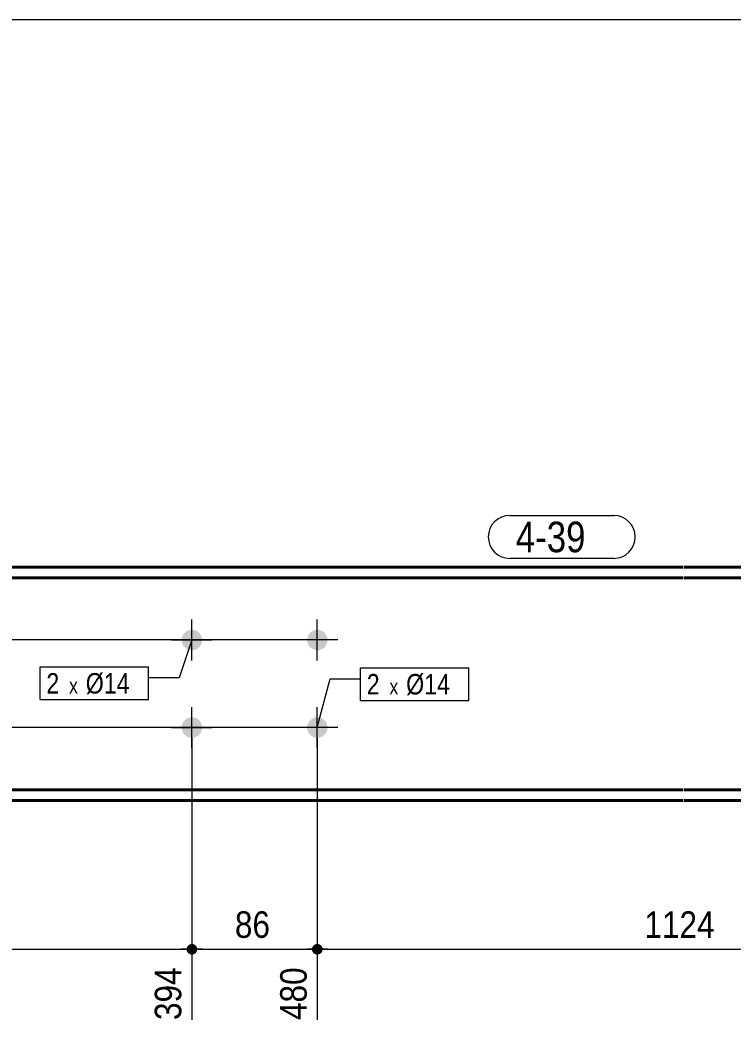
# Model space of a CAD drawing. Header units: millimetres. Extents: x 2 to 287, y 5 to 195.
# Drawn here: x 74.8 to 144.7, y 97.1 to 195 of the extents above; entities that cross this region are included whole.
import ezdxf

# ---------------------------------------------------------------- set-up
doc = ezdxf.new("R2010")
doc.units = ezdxf.units.MM
for name, color, linetype, lineweight in [('Boulon', 7, 'Continuous', 0), ('Cotation', 7, 'Continuous', 0), ('Désignation boulon', 3, 'Continuous', 0), ('Feuille dessin', 5, 'Continuous', 0), ('Piece', 2, 'Continuous', 0), ('Repère pièce', 3, 'Continuous', 0)]:
    doc.layers.add(name, color=color, linetype=linetype, lineweight=lineweight)
doc.styles.add('ARIAL', font='ARIAL.TTF')
doc.styles.add('COMIC_SANS_MS', font='COMIC.TTF')

# ---------------------------------------------------------------- blocks, each defined once
blk = doc.blocks.new('*A1')
at = {"layer": 'Boulon'}
for points in [[(92.689, 134.263), (92.688, 134.239), (92.687, 134.214), (92.685, 134.19), (92.682, 134.165), (92.679, 134.141), (92.675, 134.117), (92.67, 134.093), (92.665, 134.069), (92.659, 134.045), (92.653, 134.021), (92.646, 133.998), (92.639, 133.974), (92.631, 133.951), (92.622, 133.928), (92.613, 133.905), (92.604, 133.883), (92.593, 133.86), (92.583, 133.838), (92.571, 133.817), (92.56, 133.795), (92.547, 133.774), (92.534, 133.753), (92.521, 133.732), (92.507, 133.712), (92.493, 133.692), (92.478, 133.673), (92.462, 133.654), (92.447, 133.635), (92.43, 133.616), (92.414, 133.598), (92.397, 133.581), (92.379, 133.564), (92.361, 133.547), (92.343, 133.531), (92.324, 133.515), (92.305, 133.5), (92.285, 133.485), (92.265, 133.47), (92.245, 133.456), (92.224, 133.443), (92.204, 133.43), (92.182, 133.418), (92.161, 133.406), (92.139, 133.395), (92.117, 133.384), (92.095, 133.374), (92.072, 133.364), (92.049, 133.355), (92.026, 133.346), (92.003, 133.338), (91.98, 133.331), (91.956, 133.324), (91.932, 133.318), (91.909, 133.312), (91.885, 133.307), (91.86, 133.303), (91.836, 133.299), (91.812, 133.295), (91.787, 133.293), (91.763, 133.291), (91.739, 133.289), (91.714, 133.288), (91.689, 133.288), (91.665, 133.288), (91.64, 133.289), (91.616, 133.291), (91.591, 133.293), (91.567, 133.295), (91.543, 133.299), (91.519, 133.303), (91.494, 133.307), (91.47, 133.312), (91.446, 133.318), (91.423, 133.324), (91.399, 133.331), (91.376, 133.338), (91.353, 133.346), (91.33, 133.355), (91.307, 133.364), (91.284, 133.374), (91.262, 133.384), (91.24, 133.395), (91.218, 133.406), (91.197, 133.418), (91.175, 133.43), (91.154, 133.443), (91.134, 133.456), (91.114, 133.47), (91.094, 133.485), (91.074, 133.5), (91.055, 133.515), (91.036, 133.531), (91.018, 133.547), (91, 133.564), (90.982, 133.581), (90.965, 133.598), (90.949, 133.616), (90.932, 133.635), (90.916, 133.654), (90.901, 133.673), (90.886, 133.692), (90.872, 133.712), (90.858, 133.732), (90.845, 133.753), (90.832, 133.774), (90.819, 133.795), (90.808, 133.817), (90.796, 133.838), (90.785, 133.86), (90.775, 133.883), (90.766, 133.905), (90.756, 133.928), (90.748, 133.951), (90.74, 133.974), (90.733, 133.998), (90.726, 134.021), (90.719, 134.045), (90.714, 134.069), (90.709, 134.093), (90.704, 134.117), (90.7, 134.141), (90.697, 134.165), (90.694, 134.19), (90.692, 134.214), (90.691, 134.239), (90.69, 134.263), (90.689, 134.288), (90.69, 134.312), (90.691, 134.337), (90.692, 134.361), (90.694, 134.386), (90.697, 134.41), (90.7, 134.435), (90.704, 134.459), (90.709, 134.483), (90.714, 134.507), (90.719, 134.531), (90.726, 134.555), (90.733, 134.578), (90.74, 134.602), (90.748, 134.625), (90.756, 134.648), (90.766, 134.671), (90.775, 134.693), (90.785, 134.715), (90.796, 134.738), (90.808, 134.759), (90.819, 134.781), (90.832, 134.802), (90.845, 134.823), (90.858, 134.843), (90.872, 134.864), (90.886, 134.884), (90.901, 134.903), (90.916, 134.922), (90.932, 134.941), (90.949, 134.959), (90.965, 134.977), (90.982, 134.995), (91, 135.012), (91.018, 135.029), (91.036, 135.045), (91.055, 135.061), (91.074, 135.076), (91.094, 135.091), (91.114, 135.105), (91.134, 135.119), (91.154, 135.133), (91.175, 135.146), (91.197, 135.158), (91.218, 135.17), (91.24, 135.181), (91.262, 135.192), (91.284, 135.202), (91.307, 135.212), (91.33, 135.221), (91.353, 135.229), (91.376, 135.237), (91.399, 135.245), (91.423, 135.252), (91.446, 135.258), (91.47, 135.264), (91.494, 135.269), (91.519, 135.273), (91.543, 135.277), (91.567, 135.28), (91.591, 135.283), (91.616, 135.285), (91.64, 135.287), (91.665, 135.288), (91.689, 135.288), (91.714, 135.288), (91.739, 135.287), (91.763, 135.285), (91.787, 135.283), (91.812, 135.28), (91.836, 135.277), (91.86, 135.273), (91.885, 135.269), (91.909, 135.264), (91.932, 135.258), (91.956, 135.252), (91.98, 135.245), (92.003, 135.237), (92.026, 135.229), (92.049, 135.221), (92.072, 135.212), (92.095, 135.202), (92.117, 135.192), (92.139, 135.181), (92.161, 135.17), (92.182, 135.158), (92.204, 135.146), (92.224, 135.133), (92.245, 135.119), (92.265, 135.105), (92.285, 135.091), (92.305, 135.076), (92.324, 135.061), (92.343, 135.045), (92.361, 135.029), (92.379, 135.012), (92.397, 134.995), (92.414, 134.977), (92.43, 134.959), (92.447, 134.941), (92.462, 134.922), (92.478, 134.903), (92.493, 134.884), (92.507, 134.864), (92.521, 134.843), (92.534, 134.823), (92.547, 134.802), (92.56, 134.781), (92.571, 134.759), (92.583, 134.738), (92.593, 134.715), (92.604, 134.693), (92.613, 134.671), (92.622, 134.648), (92.631, 134.625), (92.639, 134.602), (92.646, 134.578), (92.653, 134.555), (92.659, 134.531), (92.665, 134.507), (92.67, 134.483), (92.675, 134.459), (92.679, 134.435), (92.682, 134.41), (92.685, 134.386), (92.687, 134.361), (92.688, 134.337), (92.689, 134.312), (92.689, 134.288)], [(92.689, 125.692), (92.688, 125.667), (92.687, 125.643), (92.685, 125.618), (92.682, 125.594), (92.679, 125.57), (92.675, 125.546), (92.67, 125.521), (92.665, 125.497), (92.659, 125.473), (92.653, 125.45), (92.646, 125.426), (92.639, 125.403), (92.631, 125.38), (92.622, 125.357), (92.613, 125.334), (92.604, 125.311), (92.593, 125.289), (92.583, 125.267), (92.571, 125.245), (92.56, 125.224), (92.547, 125.202), (92.534, 125.181), (92.521, 125.161), (92.507, 125.141), (92.493, 125.121), (92.478, 125.101), (92.462, 125.082), (92.447, 125.063), (92.43, 125.045), (92.414, 125.027), (92.397, 125.009), (92.379, 124.992), (92.361, 124.976), (92.343, 124.959), (92.324, 124.943), (92.305, 124.928), (92.285, 124.913), (92.265, 124.899), (92.245, 124.885), (92.224, 124.872), (92.204, 124.859), (92.182, 124.846), (92.161, 124.835), (92.139, 124.823), (92.117, 124.812), (92.095, 124.802), (92.072, 124.793), (92.049, 124.783), (92.026, 124.775), (92.003, 124.767), (91.98, 124.76), (91.956, 124.753), (91.932, 124.746), (91.909, 124.741), (91.885, 124.736), (91.86, 124.731), (91.836, 124.727), (91.812, 124.724), (91.787, 124.721), (91.763, 124.719), (91.739, 124.718), (91.714, 124.717), (91.689, 124.716), (91.665, 124.717), (91.64, 124.718), (91.616, 124.719), (91.591, 124.721), (91.567, 124.724), (91.543, 124.727), (91.519, 124.731), (91.494, 124.736), (91.47, 124.741), (91.446, 124.746), (91.423, 124.753), (91.399, 124.76), (91.376, 124.767), (91.353, 124.775), (91.33, 124.783), (91.307, 124.793), (91.284, 124.802), (91.262, 124.812), (91.24, 124.823), (91.218, 124.835), (91.197, 124.846), (91.175, 124.859), (91.154, 124.872), (91.134, 124.885), (91.114, 124.899), (91.094, 124.913), (91.074, 124.928), (91.055, 124.943), (91.036, 124.959), (91.018, 124.976), (91, 124.992), (90.982, 125.009), (90.965, 125.027), (90.949, 125.045), (90.932, 125.063), (90.916, 125.082), (90.901, 125.101), (90.886, 125.121), (90.872, 125.141), (90.858, 125.161), (90.845, 125.181), (90.832, 125.202), (90.819, 125.224), (90.808, 125.245), (90.796, 125.267), (90.785, 125.289), (90.775, 125.311), (90.766, 125.334), (90.756, 125.357), (90.748, 125.38), (90.74, 125.403), (90.733, 125.426), (90.726, 125.45), (90.719, 125.473), (90.714, 125.497), (90.709, 125.521), (90.704, 125.546), (90.7, 125.57), (90.697, 125.594), (90.694, 125.618), (90.692, 125.643), (90.691, 125.667), (90.69, 125.692), (90.689, 125.716), (90.69, 125.741), (90.691, 125.766), (90.692, 125.79), (90.694, 125.814), (90.697, 125.839), (90.7, 125.863), (90.704, 125.887), (90.709, 125.912), (90.714, 125.936), (90.719, 125.959), (90.726, 125.983), (90.733, 126.007), (90.74, 126.03), (90.748, 126.053), (90.756, 126.076), (90.766, 126.099), (90.775, 126.122), (90.785, 126.144), (90.796, 126.166), (90.808, 126.188), (90.819, 126.209), (90.832, 126.231), (90.845, 126.251), (90.858, 126.272), (90.872, 126.292), (90.886, 126.312), (90.901, 126.332), (90.916, 126.351), (90.932, 126.37), (90.949, 126.388), (90.965, 126.406), (90.982, 126.424), (91, 126.441), (91.018, 126.457), (91.036, 126.474), (91.055, 126.489), (91.074, 126.505), (91.094, 126.52), (91.114, 126.534), (91.134, 126.548), (91.154, 126.561), (91.175, 126.574), (91.197, 126.587), (91.218, 126.598), (91.24, 126.61), (91.262, 126.62), (91.284, 126.631), (91.307, 126.64), (91.33, 126.649), (91.353, 126.658), (91.376, 126.666), (91.399, 126.673), (91.423, 126.68), (91.446, 126.687), (91.47, 126.692), (91.494, 126.697), (91.519, 126.702), (91.543, 126.706), (91.567, 126.709), (91.591, 126.712), (91.616, 126.714), (91.64, 126.715), (91.665, 126.716), (91.689, 126.716), (91.714, 126.716), (91.739, 126.715), (91.763, 126.714), (91.787, 126.712), (91.812, 126.709), (91.836, 126.706), (91.86, 126.702), (91.885, 126.697), (91.909, 126.692), (91.932, 126.687), (91.956, 126.68), (91.98, 126.673), (92.003, 126.666), (92.026, 126.658), (92.049, 126.649), (92.072, 126.64), (92.095, 126.631), (92.117, 126.62), (92.139, 126.61), (92.161, 126.598), (92.182, 126.587), (92.204, 126.574), (92.224, 126.561), (92.245, 126.548), (92.265, 126.534), (92.285, 126.52), (92.305, 126.505), (92.324, 126.489), (92.343, 126.474), (92.361, 126.457), (92.379, 126.441), (92.397, 126.424), (92.414, 126.406), (92.43, 126.388), (92.447, 126.37), (92.462, 126.351), (92.478, 126.332), (92.493, 126.312), (92.507, 126.292), (92.521, 126.272), (92.534, 126.251), (92.547, 126.231), (92.56, 126.209), (92.571, 126.188), (92.583, 126.166), (92.593, 126.144), (92.604, 126.122), (92.613, 126.099), (92.622, 126.076), (92.631, 126.053), (92.639, 126.03), (92.646, 126.007), (92.653, 125.983), (92.659, 125.959), (92.665, 125.936), (92.67, 125.912), (92.675, 125.887), (92.679, 125.863), (92.682, 125.839), (92.685, 125.814), (92.687, 125.79), (92.688, 125.766), (92.689, 125.741), (92.689, 125.716)]]:
    blk.add_hatch(color=256, dxfattribs=at).paths.add_polyline_path(points, flags=17)
at = {"layer": 'Boulon', "linetype": 'Continuous', "lineweight": 0}
for p, q in [((91.689, 132.288), (91.689, 136.288)), ((89.689, 134.288), (93.689, 134.288)), ((91.689, 123.716), (91.689, 127.716)), ((89.689, 125.716), (93.689, 125.716))]:
    blk.add_line(p, q, dxfattribs=at)
blk = doc.blocks.new('*A2')
at = {"layer": 'Boulon'}
for points in [[(104.975, 134.263), (104.974, 134.239), (104.972, 134.214), (104.97, 134.19), (104.968, 134.165), (104.964, 134.141), (104.96, 134.117), (104.956, 134.093), (104.951, 134.069), (104.945, 134.045), (104.939, 134.021), (104.932, 133.998), (104.925, 133.974), (104.917, 133.951), (104.908, 133.928), (104.899, 133.905), (104.889, 133.883), (104.879, 133.86), (104.868, 133.838), (104.857, 133.817), (104.845, 133.795), (104.833, 133.774), (104.82, 133.753), (104.807, 133.732), (104.793, 133.712), (104.778, 133.692), (104.764, 133.673), (104.748, 133.654), (104.732, 133.635), (104.716, 133.616), (104.699, 133.598), (104.682, 133.581), (104.665, 133.564), (104.647, 133.547), (104.628, 133.531), (104.61, 133.515), (104.59, 133.5), (104.571, 133.485), (104.551, 133.47), (104.531, 133.456), (104.51, 133.443), (104.489, 133.43), (104.468, 133.418), (104.447, 133.406), (104.425, 133.395), (104.403, 133.384), (104.38, 133.374), (104.358, 133.364), (104.335, 133.355), (104.312, 133.346), (104.289, 133.338), (104.265, 133.331), (104.242, 133.324), (104.218, 133.318), (104.194, 133.312), (104.17, 133.307), (104.146, 133.303), (104.122, 133.299), (104.098, 133.295), (104.073, 133.293), (104.049, 133.291), (104.024, 133.289), (104, 133.288), (103.975, 133.288), (103.951, 133.288), (103.926, 133.289), (103.902, 133.291), (103.877, 133.293), (103.853, 133.295), (103.828, 133.299), (103.804, 133.303), (103.78, 133.307), (103.756, 133.312), (103.732, 133.318), (103.708, 133.324), (103.685, 133.331), (103.661, 133.338), (103.638, 133.346), (103.615, 133.355), (103.592, 133.364), (103.57, 133.374), (103.548, 133.384), (103.526, 133.395), (103.504, 133.406), (103.482, 133.418), (103.461, 133.43), (103.44, 133.443), (103.42, 133.456), (103.399, 133.47), (103.379, 133.485), (103.36, 133.5), (103.341, 133.515), (103.322, 133.531), (103.304, 133.547), (103.286, 133.564), (103.268, 133.581), (103.251, 133.598), (103.234, 133.616), (103.218, 133.635), (103.202, 133.654), (103.187, 133.673), (103.172, 133.692), (103.158, 133.712), (103.144, 133.732), (103.13, 133.753), (103.117, 133.774), (103.105, 133.795), (103.093, 133.817), (103.082, 133.838), (103.071, 133.86), (103.061, 133.883), (103.051, 133.905), (103.042, 133.928), (103.034, 133.951), (103.026, 133.974), (103.018, 133.998), (103.011, 134.021), (103.005, 134.045), (102.999, 134.069), (102.994, 134.093), (102.99, 134.117), (102.986, 134.141), (102.983, 134.165), (102.98, 134.19), (102.978, 134.214), (102.976, 134.239), (102.975, 134.263), (102.975, 134.288), (102.975, 134.312), (102.976, 134.337), (102.978, 134.361), (102.98, 134.386), (102.983, 134.41), (102.986, 134.435), (102.99, 134.459), (102.994, 134.483), (102.999, 134.507), (103.005, 134.531), (103.011, 134.555), (103.018, 134.578), (103.026, 134.602), (103.034, 134.625), (103.042, 134.648), (103.051, 134.671), (103.061, 134.693), (103.071, 134.715), (103.082, 134.738), (103.093, 134.759), (103.105, 134.781), (103.117, 134.802), (103.13, 134.823), (103.144, 134.843), (103.158, 134.864), (103.172, 134.884), (103.187, 134.903), (103.202, 134.922), (103.218, 134.941), (103.234, 134.959), (103.251, 134.977), (103.268, 134.995), (103.286, 135.012), (103.304, 135.029), (103.322, 135.045), (103.341, 135.061), (103.36, 135.076), (103.379, 135.091), (103.399, 135.105), (103.42, 135.119), (103.44, 135.133), (103.461, 135.146), (103.482, 135.158), (103.504, 135.17), (103.526, 135.181), (103.548, 135.192), (103.57, 135.202), (103.592, 135.212), (103.615, 135.221), (103.638, 135.229), (103.661, 135.237), (103.685, 135.245), (103.708, 135.252), (103.732, 135.258), (103.756, 135.264), (103.78, 135.269), (103.804, 135.273), (103.828, 135.277), (103.853, 135.28), (103.877, 135.283), (103.902, 135.285), (103.926, 135.287), (103.951, 135.288), (103.975, 135.288), (104, 135.288), (104.024, 135.287), (104.049, 135.285), (104.073, 135.283), (104.098, 135.28), (104.122, 135.277), (104.146, 135.273), (104.17, 135.269), (104.194, 135.264), (104.218, 135.258), (104.242, 135.252), (104.265, 135.245), (104.289, 135.237), (104.312, 135.229), (104.335, 135.221), (104.358, 135.212), (104.38, 135.202), (104.403, 135.192), (104.425, 135.181), (104.447, 135.17), (104.468, 135.158), (104.489, 135.146), (104.51, 135.133), (104.531, 135.119), (104.551, 135.105), (104.571, 135.091), (104.59, 135.076), (104.61, 135.061), (104.628, 135.045), (104.647, 135.029), (104.665, 135.012), (104.682, 134.995), (104.699, 134.977), (104.716, 134.959), (104.732, 134.941), (104.748, 134.922), (104.764, 134.903), (104.778, 134.884), (104.793, 134.864), (104.807, 134.843), (104.82, 134.823), (104.833, 134.802), (104.845, 134.781), (104.857, 134.759), (104.868, 134.738), (104.879, 134.715), (104.889, 134.693), (104.899, 134.671), (104.908, 134.648), (104.917, 134.625), (104.925, 134.602), (104.932, 134.578), (104.939, 134.555), (104.945, 134.531), (104.951, 134.507), (104.956, 134.483), (104.96, 134.459), (104.964, 134.435), (104.968, 134.41), (104.97, 134.386), (104.972, 134.361), (104.974, 134.337), (104.975, 134.312), (104.975, 134.288)], [(104.975, 125.692), (104.974, 125.667), (104.972, 125.643), (104.97, 125.618), (104.968, 125.594), (104.964, 125.57), (104.96, 125.546), (104.956, 125.521), (104.951, 125.497), (104.945, 125.473), (104.939, 125.45), (104.932, 125.426), (104.925, 125.403), (104.917, 125.38), (104.908, 125.357), (104.899, 125.334), (104.889, 125.311), (104.879, 125.289), (104.868, 125.267), (104.857, 125.245), (104.845, 125.224), (104.833, 125.202), (104.82, 125.181), (104.807, 125.161), (104.793, 125.141), (104.778, 125.121), (104.764, 125.101), (104.748, 125.082), (104.732, 125.063), (104.716, 125.045), (104.699, 125.027), (104.682, 125.009), (104.665, 124.992), (104.647, 124.976), (104.628, 124.959), (104.61, 124.943), (104.59, 124.928), (104.571, 124.913), (104.551, 124.899), (104.531, 124.885), (104.51, 124.872), (104.489, 124.859), (104.468, 124.846), (104.447, 124.835), (104.425, 124.823), (104.403, 124.812), (104.38, 124.802), (104.358, 124.793), (104.335, 124.783), (104.312, 124.775), (104.289, 124.767), (104.265, 124.76), (104.242, 124.753), (104.218, 124.746), (104.194, 124.741), (104.17, 124.736), (104.146, 124.731), (104.122, 124.727), (104.098, 124.724), (104.073, 124.721), (104.049, 124.719), (104.024, 124.718), (104, 124.717), (103.975, 124.716), (103.951, 124.717), (103.926, 124.718), (103.902, 124.719), (103.877, 124.721), (103.853, 124.724), (103.828, 124.727), (103.804, 124.731), (103.78, 124.736), (103.756, 124.741), (103.732, 124.746), (103.708, 124.753), (103.685, 124.76), (103.661, 124.767), (103.638, 124.775), (103.615, 124.783), (103.592, 124.793), (103.57, 124.802), (103.548, 124.812), (103.526, 124.823), (103.504, 124.835), (103.482, 124.846), (103.461, 124.859), (103.44, 124.872), (103.42, 124.885), (103.399, 124.899), (103.379, 124.913), (103.36, 124.928), (103.341, 124.943), (103.322, 124.959), (103.304, 124.976), (103.286, 124.992), (103.268, 125.009), (103.251, 125.027), (103.234, 125.045), (103.218, 125.063), (103.202, 125.082), (103.187, 125.101), (103.172, 125.121), (103.158, 125.141), (103.144, 125.161), (103.13, 125.181), (103.117, 125.202), (103.105, 125.224), (103.093, 125.245), (103.082, 125.267), (103.071, 125.289), (103.061, 125.311), (103.051, 125.334), (103.042, 125.357), (103.034, 125.38), (103.026, 125.403), (103.018, 125.426), (103.011, 125.45), (103.005, 125.473), (102.999, 125.497), (102.994, 125.521), (102.99, 125.546), (102.986, 125.57), (102.983, 125.594), (102.98, 125.618), (102.978, 125.643), (102.976, 125.667), (102.975, 125.692), (102.975, 125.716), (102.975, 125.741), (102.976, 125.766), (102.978, 125.79), (102.98, 125.814), (102.983, 125.839), (102.986, 125.863), (102.99, 125.887), (102.994, 125.912), (102.999, 125.936), (103.005, 125.959), (103.011, 125.983), (103.018, 126.007), (103.026, 126.03), (103.034, 126.053), (103.042, 126.076), (103.051, 126.099), (103.061, 126.122), (103.071, 126.144), (103.082, 126.166), (103.093, 126.188), (103.105, 126.209), (103.117, 126.231), (103.13, 126.251), (103.144, 126.272), (103.158, 126.292), (103.172, 126.312), (103.187, 126.332), (103.202, 126.351), (103.218, 126.37), (103.234, 126.388), (103.251, 126.406), (103.268, 126.424), (103.286, 126.441), (103.304, 126.457), (103.322, 126.474), (103.341, 126.489), (103.36, 126.505), (103.379, 126.52), (103.399, 126.534), (103.42, 126.548), (103.44, 126.561), (103.461, 126.574), (103.482, 126.587), (103.504, 126.598), (103.526, 126.61), (103.548, 126.62), (103.57, 126.631), (103.592, 126.64), (103.615, 126.649), (103.638, 126.658), (103.661, 126.666), (103.685, 126.673), (103.708, 126.68), (103.732, 126.687), (103.756, 126.692), (103.78, 126.697), (103.804, 126.702), (103.828, 126.706), (103.853, 126.709), (103.877, 126.712), (103.902, 126.714), (103.926, 126.715), (103.951, 126.716), (103.975, 126.716), (104, 126.716), (104.024, 126.715), (104.049, 126.714), (104.073, 126.712), (104.098, 126.709), (104.122, 126.706), (104.146, 126.702), (104.17, 126.697), (104.194, 126.692), (104.218, 126.687), (104.242, 126.68), (104.265, 126.673), (104.289, 126.666), (104.312, 126.658), (104.335, 126.649), (104.358, 126.64), (104.38, 126.631), (104.403, 126.62), (104.425, 126.61), (104.447, 126.598), (104.468, 126.587), (104.489, 126.574), (104.51, 126.561), (104.531, 126.548), (104.551, 126.534), (104.571, 126.52), (104.59, 126.505), (104.61, 126.489), (104.628, 126.474), (104.647, 126.457), (104.665, 126.441), (104.682, 126.424), (104.699, 126.406), (104.716, 126.388), (104.732, 126.37), (104.748, 126.351), (104.764, 126.332), (104.778, 126.312), (104.793, 126.292), (104.807, 126.272), (104.82, 126.251), (104.833, 126.231), (104.845, 126.209), (104.857, 126.188), (104.868, 126.166), (104.879, 126.144), (104.889, 126.122), (104.899, 126.099), (104.908, 126.076), (104.917, 126.053), (104.925, 126.03), (104.932, 126.007), (104.939, 125.983), (104.945, 125.959), (104.951, 125.936), (104.956, 125.912), (104.96, 125.887), (104.964, 125.863), (104.968, 125.839), (104.97, 125.814), (104.972, 125.79), (104.974, 125.766), (104.975, 125.741), (104.975, 125.716)]]:
    blk.add_hatch(color=256, dxfattribs=at).paths.add_polyline_path(points, flags=17)
at = {"layer": 'Boulon', "linetype": 'Continuous', "lineweight": 0}
for p, q in [((103.975, 132.288), (103.975, 136.288)), ((105.975, 134.288), (101.975, 134.288)), ((103.975, 123.716), (103.975, 127.716)), ((105.975, 125.716), (101.975, 125.716))]:
    blk.add_line(p, q, dxfattribs=at)
blk = doc.blocks.new('*A7')
at = {"layer": 'Piece', "color": 2, "linetype": 'Continuous', "lineweight": 40}
for p, q in [((139.827986, 141.430761), (46.092339, 141.430761)), ((246.026528, 141.430761), (139.927986, 141.430761)), ((139.827986, 140.373618), (46.092339, 140.373618)), ((246.026528, 140.373618), (139.927986, 140.373618)), ((35.378929, 119.630761), (139.827986, 119.630761)), ((139.927986, 119.630761), (256.741689, 119.630761)), ((139.827986, 118.573618), (35.378929, 118.573618)), ((256.741689, 118.573618), (139.927986, 118.573618))]:
    blk.add_line(p, q, dxfattribs=at)
blk = doc.blocks.new('*A8')
at = {"layer": 'Feuille dessin', "linetype": 'Continuous', "lineweight": 0}
blk.add_line((282, 195), (5, 195), dxfattribs=at)
blk = doc.blocks.new('*A14')
at = {"layer": 'Cotation'}
for points in [[(39.638, 103.483), (39.613, 103.485), (39.587, 103.488), (39.562, 103.492), (39.537, 103.498), (39.513, 103.505), (39.489, 103.513), (39.465, 103.522), (39.441, 103.532), (39.419, 103.544), (39.396, 103.556), (39.375, 103.57), (39.354, 103.585), (39.334, 103.6), (39.315, 103.617), (39.296, 103.634), (39.278, 103.653), (39.262, 103.672), (39.246, 103.692), (39.231, 103.713), (39.218, 103.735), (39.205, 103.757), (39.194, 103.78), (39.183, 103.803), (39.174, 103.827), (39.166, 103.851), (39.159, 103.876), (39.154, 103.901), (39.149, 103.926), (39.146, 103.951), (39.144, 103.977), (39.144, 104.002), (39.144, 104.028), (39.146, 104.053), (39.149, 104.078), (39.154, 104.104), (39.159, 104.129), (39.166, 104.153), (39.174, 104.177), (39.183, 104.201), (39.194, 104.225), (39.205, 104.247), (39.218, 104.27), (39.231, 104.291), (39.246, 104.312), (39.262, 104.332), (39.278, 104.351), (39.296, 104.37), (39.315, 104.387), (39.334, 104.404), (39.354, 104.42), (39.375, 104.435), (39.396, 104.448), (39.419, 104.461), (39.441, 104.472), (39.465, 104.483), (39.489, 104.492), (39.513, 104.5), (39.537, 104.507), (39.562, 104.512), (39.587, 104.517), (39.613, 104.52), (39.638, 104.522), (39.664, 104.522), (39.689, 104.522), (39.715, 104.52), (39.74, 104.517), (39.765, 104.512), (39.79, 104.507), (39.815, 104.5), (39.839, 104.492), (39.863, 104.483), (39.886, 104.472), (39.909, 104.461), (39.931, 104.448), (39.953, 104.435), (39.974, 104.42), (39.994, 104.404), (40.013, 104.387), (40.031, 104.37), (40.049, 104.351), (40.066, 104.332), (40.081, 104.312), (40.096, 104.291), (40.11, 104.27), (40.122, 104.247), (40.134, 104.225), (40.144, 104.201), (40.153, 104.177), (40.161, 104.153), (40.168, 104.129), (40.174, 104.104), (40.178, 104.078), (40.181, 104.053), (40.183, 104.028), (40.184, 104.002), (40.183, 103.977), (40.181, 103.951), (40.178, 103.926), (40.174, 103.901), (40.168, 103.876), (40.161, 103.851), (40.153, 103.827), (40.144, 103.803), (40.134, 103.78), (40.122, 103.757), (40.11, 103.735), (40.096, 103.713), (40.081, 103.692), (40.066, 103.672), (40.049, 103.653), (40.031, 103.634), (40.013, 103.617), (39.994, 103.6), (39.974, 103.585), (39.953, 103.57), (39.931, 103.556), (39.909, 103.544), (39.886, 103.532), (39.863, 103.522), (39.839, 103.513), (39.815, 103.505), (39.79, 103.498), (39.765, 103.492), (39.74, 103.488), (39.715, 103.485), (39.689, 103.483), (39.664, 103.482)], [(91.664, 103.483), (91.638, 103.485), (91.613, 103.488), (91.588, 103.492), (91.563, 103.498), (91.539, 103.505), (91.514, 103.513), (91.49, 103.522), (91.467, 103.532), (91.444, 103.544), (91.422, 103.556), (91.401, 103.57), (91.38, 103.585), (91.36, 103.6), (91.34, 103.617), (91.322, 103.634), (91.304, 103.653), (91.287, 103.672), (91.272, 103.692), (91.257, 103.713), (91.243, 103.735), (91.231, 103.757), (91.219, 103.78), (91.209, 103.803), (91.2, 103.827), (91.192, 103.851), (91.185, 103.876), (91.179, 103.901), (91.175, 103.926), (91.172, 103.951), (91.17, 103.977), (91.169, 104.002), (91.17, 104.028), (91.172, 104.053), (91.175, 104.078), (91.179, 104.104), (91.185, 104.129), (91.192, 104.153), (91.2, 104.177), (91.209, 104.201), (91.219, 104.225), (91.231, 104.247), (91.243, 104.27), (91.257, 104.291), (91.272, 104.312), (91.287, 104.332), (91.304, 104.351), (91.322, 104.37), (91.34, 104.387), (91.36, 104.404), (91.38, 104.42), (91.401, 104.435), (91.422, 104.448), (91.444, 104.461), (91.467, 104.472), (91.49, 104.483), (91.514, 104.492), (91.539, 104.5), (91.563, 104.507), (91.588, 104.512), (91.613, 104.517), (91.638, 104.52), (91.664, 104.522), (91.689, 104.522), (91.715, 104.522), (91.74, 104.52), (91.766, 104.517), (91.791, 104.512), (91.816, 104.507), (91.84, 104.5), (91.865, 104.492), (91.888, 104.483), (91.912, 104.472), (91.935, 104.461), (91.957, 104.448), (91.978, 104.435), (91.999, 104.42), (92.019, 104.404), (92.039, 104.387), (92.057, 104.37), (92.075, 104.351), (92.091, 104.332), (92.107, 104.312), (92.122, 104.291), (92.135, 104.27), (92.148, 104.247), (92.16, 104.225), (92.17, 104.201), (92.179, 104.177), (92.187, 104.153), (92.194, 104.129), (92.199, 104.104), (92.204, 104.078), (92.207, 104.053), (92.209, 104.028), (92.209, 104.002), (92.209, 103.977), (92.207, 103.951), (92.204, 103.926), (92.199, 103.901), (92.194, 103.876), (92.187, 103.851), (92.179, 103.827), (92.17, 103.803), (92.16, 103.78), (92.148, 103.757), (92.135, 103.735), (92.122, 103.713), (92.107, 103.692), (92.091, 103.672), (92.075, 103.653), (92.057, 103.634), (92.039, 103.617), (92.019, 103.6), (91.999, 103.585), (91.978, 103.57), (91.957, 103.556), (91.935, 103.544), (91.912, 103.532), (91.888, 103.522), (91.865, 103.513), (91.84, 103.505), (91.816, 103.498), (91.791, 103.492), (91.766, 103.488), (91.74, 103.485), (91.715, 103.483), (91.689, 103.482)]]:
    blk.add_hatch(color=256, dxfattribs=at).paths.add_polyline_path(points, flags=17)
at = {"layer": 'Cotation', "linetype": 'Continuous', "lineweight": 0}
for p, q in [((39.664, 131.288), (39.664, 108.242)), ((91.689, 124.716), (91.689, 97.077)), ((91.689, 105.042), (91.689, 102.962)), ((40.704, 104.002), (38.624, 104.002)), ((39.664, 104.002), (38.624, 104.002)), ((39.664, 104.602), (39.664, 99.005)), ((39.664, 104.602), (39.664, 102.962)), ((39.664, 104.002), (91.689, 104.002)), ((92.729, 104.002), (90.649, 104.002)), ((91.689, 104.002), (92.729, 104.002))]:
    blk.add_line(p, q, dxfattribs=at)
at = {"layer": 'Cotation'}
for p in [(39.664, 104.002), (91.689, 104.002)]:
    blk.add_point(p, dxfattribs=at)
at = {"layer": 'Cotation', "style": 'ARIAL', "width": 0.85}
blk.add_text('364', height=2.6, dxfattribs=at).set_placement((62.784, 105.122))
blk.add_text('394', height=2.6, rotation=90.00021, dxfattribs=at).set_placement((90.649, 97.077))
blk = doc.blocks.new('*A15')
at = {"layer": 'Cotation'}
for points in [[(91.664, 103.483), (91.638, 103.485), (91.613, 103.488), (91.588, 103.492), (91.563, 103.498), (91.539, 103.505), (91.514, 103.513), (91.49, 103.522), (91.467, 103.532), (91.444, 103.544), (91.422, 103.556), (91.401, 103.57), (91.38, 103.585), (91.36, 103.6), (91.34, 103.617), (91.322, 103.634), (91.304, 103.653), (91.287, 103.672), (91.272, 103.692), (91.257, 103.713), (91.243, 103.735), (91.231, 103.757), (91.219, 103.78), (91.209, 103.803), (91.2, 103.827), (91.192, 103.851), (91.185, 103.876), (91.179, 103.901), (91.175, 103.926), (91.172, 103.951), (91.17, 103.977), (91.169, 104.002), (91.17, 104.028), (91.172, 104.053), (91.175, 104.078), (91.179, 104.104), (91.185, 104.129), (91.192, 104.153), (91.2, 104.177), (91.209, 104.201), (91.219, 104.225), (91.231, 104.247), (91.243, 104.27), (91.257, 104.291), (91.272, 104.312), (91.287, 104.332), (91.304, 104.351), (91.322, 104.37), (91.34, 104.387), (91.36, 104.404), (91.38, 104.42), (91.401, 104.435), (91.422, 104.448), (91.444, 104.461), (91.467, 104.472), (91.49, 104.483), (91.514, 104.492), (91.539, 104.5), (91.563, 104.507), (91.588, 104.512), (91.613, 104.517), (91.638, 104.52), (91.664, 104.522), (91.689, 104.522), (91.715, 104.522), (91.74, 104.52), (91.766, 104.517), (91.791, 104.512), (91.816, 104.507), (91.84, 104.5), (91.865, 104.492), (91.888, 104.483), (91.912, 104.472), (91.935, 104.461), (91.957, 104.448), (91.978, 104.435), (91.999, 104.42), (92.019, 104.404), (92.039, 104.387), (92.057, 104.37), (92.075, 104.351), (92.091, 104.332), (92.107, 104.312), (92.122, 104.291), (92.135, 104.27), (92.148, 104.247), (92.16, 104.225), (92.17, 104.201), (92.179, 104.177), (92.187, 104.153), (92.194, 104.129), (92.199, 104.104), (92.204, 104.078), (92.207, 104.053), (92.209, 104.028), (92.209, 104.002), (92.209, 103.977), (92.207, 103.951), (92.204, 103.926), (92.199, 103.901), (92.194, 103.876), (92.187, 103.851), (92.179, 103.827), (92.17, 103.803), (92.16, 103.78), (92.148, 103.757), (92.135, 103.735), (92.122, 103.713), (92.107, 103.692), (92.091, 103.672), (92.075, 103.653), (92.057, 103.634), (92.039, 103.617), (92.019, 103.6), (91.999, 103.585), (91.978, 103.57), (91.957, 103.556), (91.935, 103.544), (91.912, 103.532), (91.888, 103.522), (91.865, 103.513), (91.84, 103.505), (91.816, 103.498), (91.791, 103.492), (91.766, 103.488), (91.74, 103.485), (91.715, 103.483), (91.689, 103.482)], [(103.95, 103.483), (103.924, 103.485), (103.899, 103.488), (103.874, 103.492), (103.849, 103.498), (103.824, 103.505), (103.8, 103.513), (103.776, 103.522), (103.753, 103.532), (103.73, 103.544), (103.708, 103.556), (103.686, 103.57), (103.665, 103.585), (103.645, 103.6), (103.626, 103.617), (103.607, 103.634), (103.59, 103.653), (103.573, 103.672), (103.558, 103.692), (103.543, 103.713), (103.529, 103.735), (103.517, 103.757), (103.505, 103.78), (103.495, 103.803), (103.486, 103.827), (103.478, 103.851), (103.471, 103.876), (103.465, 103.901), (103.461, 103.926), (103.458, 103.951), (103.456, 103.977), (103.455, 104.002), (103.456, 104.028), (103.458, 104.053), (103.461, 104.078), (103.465, 104.104), (103.471, 104.129), (103.478, 104.153), (103.486, 104.177), (103.495, 104.201), (103.505, 104.225), (103.517, 104.247), (103.529, 104.27), (103.543, 104.291), (103.558, 104.312), (103.573, 104.332), (103.59, 104.351), (103.607, 104.37), (103.626, 104.387), (103.645, 104.404), (103.665, 104.42), (103.686, 104.435), (103.708, 104.448), (103.73, 104.461), (103.753, 104.472), (103.776, 104.483), (103.8, 104.492), (103.824, 104.5), (103.849, 104.507), (103.874, 104.512), (103.899, 104.517), (103.924, 104.52), (103.95, 104.522), (103.975, 104.522), (104.001, 104.522), (104.026, 104.52), (104.051, 104.517), (104.077, 104.512), (104.102, 104.507), (104.126, 104.5), (104.15, 104.492), (104.174, 104.483), (104.198, 104.472), (104.22, 104.461), (104.243, 104.448), (104.264, 104.435), (104.285, 104.42), (104.305, 104.404), (104.324, 104.387), (104.343, 104.37), (104.36, 104.351), (104.377, 104.332), (104.393, 104.312), (104.408, 104.291), (104.421, 104.27), (104.434, 104.247), (104.445, 104.225), (104.456, 104.201), (104.465, 104.177), (104.473, 104.153), (104.48, 104.129), (104.485, 104.104), (104.49, 104.078), (104.493, 104.053), (104.495, 104.028), (104.495, 104.002), (104.495, 103.977), (104.493, 103.951), (104.49, 103.926), (104.485, 103.901), (104.48, 103.876), (104.473, 103.851), (104.465, 103.827), (104.456, 103.803), (104.445, 103.78), (104.434, 103.757), (104.421, 103.735), (104.408, 103.713), (104.393, 103.692), (104.377, 103.672), (104.36, 103.653), (104.343, 103.634), (104.324, 103.617), (104.305, 103.6), (104.285, 103.585), (104.264, 103.57), (104.243, 103.556), (104.22, 103.544), (104.198, 103.532), (104.174, 103.522), (104.15, 103.513), (104.126, 103.505), (104.102, 103.498), (104.077, 103.492), (104.051, 103.488), (104.026, 103.485), (104.001, 103.483), (103.975, 103.482)]]:
    blk.add_hatch(color=256, dxfattribs=at).paths.add_polyline_path(points, flags=17)
at = {"layer": 'Cotation', "linetype": 'Continuous', "lineweight": 0}
for p, q in [((91.689, 124.716), (91.689, 97.077)), ((103.975, 124.716), (103.975, 97.077)), ((91.689, 105.042), (91.689, 102.962)), ((103.975, 105.042), (103.975, 102.962)), ((92.729, 104.002), (90.649, 104.002)), ((91.689, 104.002), (90.649, 104.002)), ((91.689, 104.002), (103.975, 104.002)), ((105.015, 104.002), (102.935, 104.002)), ((103.975, 104.002), (105.015, 104.002))]:
    blk.add_line(p, q, dxfattribs=at)
at = {"layer": 'Cotation'}
for p in [(91.689, 104.002), (103.975, 104.002)]:
    blk.add_point(p, dxfattribs=at)
at = {"layer": 'Cotation', "style": 'ARIAL', "width": 0.85}
blk.add_text('86', height=2.6, dxfattribs=at).set_placement((95.904, 105.122))
blk.add_text('480', height=2.6, rotation=90.00021, dxfattribs=at).set_placement((102.935, 97.077))
blk = doc.blocks.new('*A16')
at = {"layer": 'Cotation'}
blk.add_hatch(color=256, dxfattribs=at).paths.add_polyline_path([(103.95, 103.483), (103.924, 103.485), (103.899, 103.488), (103.874, 103.492), (103.849, 103.498), (103.824, 103.505), (103.8, 103.513), (103.776, 103.522), (103.753, 103.532), (103.73, 103.544), (103.708, 103.556), (103.686, 103.57), (103.665, 103.585), (103.645, 103.6), (103.626, 103.617), (103.607, 103.634), (103.59, 103.653), (103.573, 103.672), (103.558, 103.692), (103.543, 103.713), (103.529, 103.735), (103.517, 103.757), (103.505, 103.78), (103.495, 103.803), (103.486, 103.827), (103.478, 103.851), (103.471, 103.876), (103.465, 103.901), (103.461, 103.926), (103.458, 103.951), (103.456, 103.977), (103.455, 104.002), (103.456, 104.028), (103.458, 104.053), (103.461, 104.078), (103.465, 104.104), (103.471, 104.129), (103.478, 104.153), (103.486, 104.177), (103.495, 104.201), (103.505, 104.225), (103.517, 104.247), (103.529, 104.27), (103.543, 104.291), (103.558, 104.312), (103.573, 104.332), (103.59, 104.351), (103.607, 104.37), (103.626, 104.387), (103.645, 104.404), (103.665, 104.42), (103.686, 104.435), (103.708, 104.448), (103.73, 104.461), (103.753, 104.472), (103.776, 104.483), (103.8, 104.492), (103.824, 104.5), (103.849, 104.507), (103.874, 104.512), (103.899, 104.517), (103.924, 104.52), (103.95, 104.522), (103.975, 104.522), (104.001, 104.522), (104.026, 104.52), (104.051, 104.517), (104.077, 104.512), (104.102, 104.507), (104.126, 104.5), (104.15, 104.492), (104.174, 104.483), (104.198, 104.472), (104.22, 104.461), (104.243, 104.448), (104.264, 104.435), (104.285, 104.42), (104.305, 104.404), (104.324, 104.387), (104.343, 104.37), (104.36, 104.351), (104.377, 104.332), (104.393, 104.312), (104.408, 104.291), (104.421, 104.27), (104.434, 104.247), (104.445, 104.225), (104.456, 104.201), (104.465, 104.177), (104.473, 104.153), (104.48, 104.129), (104.485, 104.104), (104.49, 104.078), (104.493, 104.053), (104.495, 104.028), (104.495, 104.002), (104.495, 103.977), (104.493, 103.951), (104.49, 103.926), (104.485, 103.901), (104.48, 103.876), (104.473, 103.851), (104.465, 103.827), (104.456, 103.803), (104.445, 103.78), (104.434, 103.757), (104.421, 103.735), (104.408, 103.713), (104.393, 103.692), (104.377, 103.672), (104.36, 103.653), (104.343, 103.634), (104.324, 103.617), (104.305, 103.6), (104.285, 103.585), (104.264, 103.57), (104.243, 103.556), (104.22, 103.544), (104.198, 103.532), (104.174, 103.522), (104.15, 103.513), (104.126, 103.505), (104.102, 103.498), (104.077, 103.492), (104.051, 103.488), (104.026, 103.485), (104.001, 103.483), (103.975, 103.482)], flags=17)
at = {"layer": 'Cotation', "linetype": 'Continuous', "lineweight": 0}
for p, q in [((103.975, 124.716), (103.975, 97.077)), ((103.975, 105.042), (103.975, 102.962)), ((105.015, 104.002), (102.935, 104.002)), ((103.975, 104.002), (102.935, 104.002)), ((103.975, 104.002), (175.781, 104.002))]:
    blk.add_line(p, q, dxfattribs=at)
at = {"layer": 'Cotation'}
blk.add_point((103.975, 104.002), dxfattribs=at)
at = {"layer": 'Cotation', "style": 'ARIAL', "width": 0.85}
blk.add_text('1124', height=2.6, dxfattribs=at).set_placement((136.021, 105.122))
blk = doc.blocks.new('*A24')
at = {"layer": 'Cotation', "linetype": 'Continuous', "lineweight": 0}
blk.add_line((102.975, 125.716), (15.407, 125.716), dxfattribs=at)
blk = doc.blocks.new('*A25')
at = {"layer": 'Cotation', "linetype": 'Continuous', "lineweight": 0}
for p, q in [((102.975, 134.288), (28.75, 134.288)), ((102.975, 125.716), (15.407, 125.716))]:
    blk.add_line(p, q, dxfattribs=at)
blk = doc.blocks.new('*A26')
at = {"layer": 'Cotation', "linetype": 'Continuous', "lineweight": 0}
blk.add_line((102.975, 134.288), (28.75, 134.288), dxfattribs=at)
blk = doc.blocks.new('*A32')
at = {"layer": 'Désignation boulon', "linetype": 'Continuous', "lineweight": 0}
for p, q in [((91.689464, 134.287904), (90.446864, 130.578637)), ((76.831239, 131.645304), (87.446864, 131.645304)), ((76.831239, 128.445304), (76.831239, 131.645304)), ((87.446864, 128.445304), (87.446864, 131.645304)), ((90.446864, 130.578637), (87.446864, 130.578637)), ((76.831239, 128.445304), (87.446864, 128.445304))]:
    blk.add_line(p, q, dxfattribs=at)
at = {"layer": 'Désignation boulon', "style": 'COMIC_SANS_MS', "width": 0.85}
for s, height, p in [('2', 2, (77.431239, 129.045304)), ('Ø14', 2, (81.289832, 129.045304)), ('x', 1.5, (79.659168, 129.045304))]:
    blk.add_text(s, height=height, dxfattribs=at).set_placement(p)
blk = doc.blocks.new('*A33')
at = {"layer": 'Désignation boulon', "linetype": 'Continuous', "lineweight": 0}
for p, q in [((108.217778, 131.559075), (118.833403, 131.559075)), ((108.217778, 128.359075), (108.217778, 131.559075)), ((118.833403, 128.359075), (118.833403, 131.559075)), ((103.975178, 125.716475), (105.217778, 130.492408)), ((105.217778, 130.492408), (108.217778, 130.492408)), ((108.217778, 128.359075), (118.833403, 128.359075))]:
    blk.add_line(p, q, dxfattribs=at)
at = {"layer": 'Désignation boulon', "style": 'COMIC_SANS_MS', "width": 0.85}
for s, height, p in [('2', 2, (108.817778, 128.959075)), ('Ø14', 2, (112.676372, 128.959075)), ('x', 1.5, (111.045708, 128.959075))]:
    blk.add_text(s, height=height, dxfattribs=at).set_placement(p)
blk = doc.blocks.new('*A36')
at = {"layer": 'Repère pièce', "linetype": 'Continuous', "lineweight": 0}
for p, q in [((122.819434, 146.480761), (133.010644, 146.480761)), ((133.010644, 142.280761), (122.819434, 142.280761))]:
    blk.add_line(p, q, dxfattribs=at)
for centre, start, end in [((122.819434, 144.380761), 90, 270), ((133.010644, 144.380761), 270, 90)]:
    blk.add_arc(centre, 2.1, start, end, dxfattribs=at)
at = {"layer": 'Repère pièce', "style": 'COMIC_SANS_MS', "width": 0.85}
blk.add_text('4-39', height=3, dxfattribs=at).set_placement((123.419434, 142.880761))

msp = doc.modelspace()

# ---------------------------------------------------------------- block references
at = {"lineweight": 0}
for name in ['*A8', '*A36', '*A26', '*A7', '*A1', '*A2', '*A25', '*A32', '*A14', '*A33', '*A24', '*A15', '*A16']:
    msp.add_blockref(name, (0, 0), dxfattribs=at)

doc.saveas('drawing.dxf')
